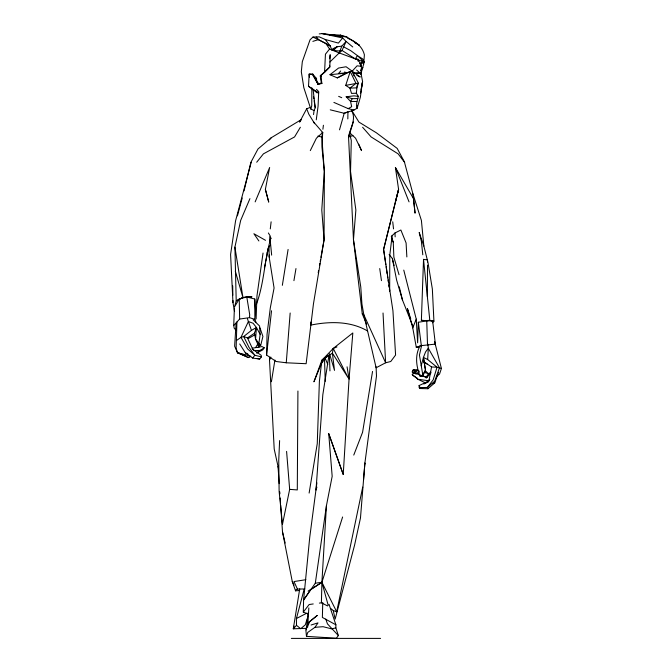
<?xml version="1.0" encoding="UTF-8"?>
<svg xmlns="http://www.w3.org/2000/svg" width="672" height="672" viewBox="0 0 672 672"><rect width="100%" height="100%" fill="white"/><g stroke="black" fill="none" stroke-linecap="round" stroke-linejoin="round"><path stroke-width="1.01" d="M422.797 254.806L421.386 241.349L419.202 232.504L423.856 246.07L427.988 262.592L432.348 288.968L433.927 321.182L429.82 320.418L427.35 296.554L427.51 265.163M427.526 262.021L427.535 259.93L423.528 259.367L421.378 320.376L432.65 320.998L435.473 344.912M297.923 391.028L297.293 489.938L289.657 489.359L286.591 451.391M308.515 624.632L309.187 622.003L317.167 615.51L309.187 622.003L305.861 630.059L306.482 636.35L336.353 638.24L338.36 635.569L335.857 627.858L335.891 624.809L329.028 604.33M347.827 118.919L347.945 111.787L344.207 113.266L330.263 109.83M410.785 319.108L407.392 308.524L412.759 327.886L416.279 347.231L418.622 347.382M247.187 356.916L237.476 352.674L236.124 348.289L236.93 321.888M311.875 87.864L311.741 105.84L310.8 109.024L314.059 110.519L313.547 114.576M327.6 605.942L321.409 602.818L321.905 582.305L326.432 505.655L332.178 476.305L328.709 433.6L343.232 474.499L349.054 379.134L352.825 332.959L333.228 348.449L321.829 360.368L313.925 381.83L322.207 361.502M307.978 613.889L303.29 612.125L303.601 599.995L309.725 537.382L316.89 482.798M322.745 602.532L322.375 617.442L335.891 624.809M432.55 322.762L433.927 321.182L429.82 320.418L418.345 322.266L417.64 342.821L416.254 319.133L403.771 270.11M234.385 308.255L233.73 325.508L234.184 328.121L236.174 330.431M309.532 107.705L306.676 108.78L308.809 114.164L313.58 121.909L322.703 132.527L321.812 137.038L324.341 171.461L324.064 239.803L313.438 303.988L306.13 363.712L286.264 362.788L276.125 361.502L266.591 355.043L267.061 334.244L270.304 307.868L274.075 288.002L269.161 257.04L269.027 246.59M357.336 84.496L356.32 93.223L358.319 96.306C357.529 100.187 355.614 104.219 357.176 108.175L353.993 110.04L344.207 113.266L339.503 129.847M279.611 440.58L278.746 460.295L279.124 491.425L282.475 524.353L289.657 489.359M315.664 77.297L318.024 84.386L321.913 83.454L321.334 82.95L320.275 75.919L324.568 72.433L325.441 54.188L329.574 49.022L325.802 43.386L312.959 37.044L310.036 39.833L302.316 61.664L301.316 71.761L303.862 87.814L310.8 109.024M255.948 322.081L254.848 319.36L249.522 317.654L249.682 314.521L246.792 296.99L242.945 297.503L236.208 300.854L234.486 306.953L239.24 298.948L246.792 296.99L252.008 296.856L242.945 297.503L236.208 300.854L234.914 247.153L240.652 220.45L249.934 198.635M315.58 90.88L317.276 92.912L308.524 86.302L309.154 74.105L312.715 74.012L316.688 79.069M233.73 325.508L239.635 319.049L239.24 298.948M254.848 319.36L254.764 299.015L246.792 296.99M436.414 376.715L439.547 374.052L441.412 368.474L437.027 367.231L427.678 359.545L428.308 348.256L427.896 344.131M307.684 627.127L308.834 607.925M236.107 323.156L234.629 346.189L237.476 352.674L248.296 357.588L250.807 356.286M376.068 366.719L376.488 376.018L364.904 462.966L360.478 517.978L354.572 545.168L335.168 619.088L333.245 610.571L331.204 608.773M247.43 318.704L248.388 321.493L253.084 323.274L256.452 327.491L255.562 339.108L258.518 345.828L260.694 345.442L262.912 336.454L259.972 327.852M286.264 362.788L290.161 313.009M363.552 479.85L364.904 462.966L364.484 464.99M357.428 105.403L357.176 108.175L360.377 97.138L362.376 82.387L361.15 89.477M360.805 91.501L360.452 93.526L362.62 81.774L360.923 72.862L361.519 66.335L357.958 59.052M269.161 257.04L269.363 255.049M308.045 612.931L306.23 629.908M266.591 355.043L271.538 310.758M270.287 228.9L271.118 221.819M428.014 382.385L428.215 380.73L429.803 379.436M392.179 235.418L389.785 255.142L389.668 291.144L389.365 289.111M322.904 129.242L323.408 125.252M329.658 58.708L330.179 54.701L329.826 66.99L324.568 72.433M253.109 319.78L259.585 326.012L260.165 334.421L258.518 345.828L258.283 343.896M316.268 119.818L318.091 106.084L318.704 91.594L316.504 89.351M259.442 346.912L259.652 345.332L257.191 344.921L255.637 347.609M263.046 253.042L256.981 295.756L256.108 318.94L254.764 299.015M342.611 516.986L321.905 582.305L310.523 589.814L303.601 599.995L315.311 583.195L326.432 505.655M329.86 62.026L339.226 52.937L341.804 46.158L346.097 41.446L342.653 37.943L322.064 33.6L319.242 33.911M329.003 355.076L322.82 394.758L316.008 490.039L316.898 487.099M282.341 285.323L288.095 249.438M299.72 588.882L293.303 628.816L306.575 628.312M271.412 381.738L274.915 360.032M372.54 371.44L362.578 432.272L353.766 455.07M309.12 493.072L317.26 443.646L319.385 381.352L321.476 363.443L327.508 355.438M360.578 66.478L361.234 62.563M293.924 280.661L295.974 268.565M336.941 346.928L333.228 348.449L332.396 353.186L334.505 370.381L329.608 354.001M318.209 272.756L318.578 270.698M319.494 265.549L319.855 263.491M320.225 261.433L320.586 259.367M320.956 257.309L324.064 239.803L321.779 210.034L324.341 171.461L321.93 146.698L322.703 132.527L322.199 132.376L322.703 132.527L316.411 138.205L310.288 150.604M237.434 215.846L242.222 198.005M428.921 380.965L431.567 366.979L424.116 361.847L423.444 357.403L425.552 351.952L428.308 348.256L439.488 367.844L434.65 381.209L427.417 387.442L419.269 387.618L419.076 385.577L428.921 380.965L423.898 384.04M265.373 189.378L268.699 201.953L265.373 189.378L269.648 167.479L255.15 201.877M278.46 468.367L274.201 449.022L269.506 359.898L270.06 357.05M269.438 242.256L270.388 237.544L270.858 238.232C264.306 259.745 264.331 283.013 256.402 304.282M264.398 267.968L265.406 263.012M265.81 261.022L268.649 247.128L270.522 245.078M360.704 74.5L363.695 64.092L364.384 54.785C362.309 46.292 355.379 41.152 347.584 38.262M333.245 610.571L336.689 611.772L362.704 487.124M421.663 345.265L419.437 355.076L422.932 375.614L420.151 376.295C416.228 366.685 414.708 355.102 420.118 345.769M360.511 65.335L361.175 62.521M244.045 190.898L250.858 162.355L257.981 148.999L271.27 137.718L301.4 119.557L299.594 122.086L306.676 108.78M362.611 127.26L371.112 136.937L398.126 153.854L404.485 162.229L412.91 193.813L415.061 213.167L413.498 198.635L395.405 167.479L398.588 189.378L383.594 249.438L385.812 264.701M293.966 626.128L293.303 628.816L296.503 625.338L296.411 618.534L304.13 589.302M395.354 201.953L398.588 189.378L383.594 249.438L392.935 310.758L395.581 355.043L390.76 361.502L385.619 362.788L376.118 367.769L363.829 314.756L361.922 303.988L360.772 286.936L353.464 239.803L348.558 137.038C349.818 128.251 356.849 119.297 351.532 110.569M251.21 162.305L235.57 220.819L230.588 254.461L232.966 302.602L234.536 311.556L234.452 309.506M267.044 253.109L268.649 247.128M421.193 365.786L423.444 357.403L427.678 359.545M318.2 84.454L312.539 74.634L312.715 74.012L318.2 84.454L317.822 82.589M320.821 76.684L321.376 74.827L329.826 66.99L329.549 65.285M307.163 618.752L305.323 624.817L300.72 628.723L296.503 625.338M353.338 121.909L348.558 137.038L352.968 135.551M306.482 636.35L307.751 632.419L314.983 627.304L318.007 622.877L311.077 625.01M358.487 83.303L355.984 83.437L350.238 71.518L337.31 77.91L329.986 74.701L338.562 68.04L346.097 66.755L352.178 71.182L358.487 83.303L356.63 87.856L349.919 88.124L345.694 85.403L350.238 71.518L352.178 71.182L357.092 65.831L361.519 66.335M260.694 345.442L255.562 339.108L254.453 333.245L256.452 327.491L260.165 334.421M419.269 387.618L419.748 388.5L427.93 388.727L434.759 382.855L438.564 372.305M416.254 319.133L412.759 327.886M314.059 110.519L315.21 107.747L313.102 89.435M352.758 46.964L346.097 41.446L342.023 50.459L339.226 52.937L329.574 49.022M419.126 372.095L417.312 369.55L415.22 370.322L414.565 371.725L416.035 374.287M413.776 373.355L412.247 371.96L413.515 369.608L419.269 371.112M269.506 359.898L270.95 357.21M299.636 590.478L295.554 590.848L296.218 589.638L297.461 589.084L304.828 588.949M300.35 127.26L294.563 136.937L263.416 153.854L256.712 162.229M421.865 376.211L425.485 370.163L423.444 357.403M339.226 52.937L355.354 58.909L357.386 55.574L350.75 50.677L343.636 46.847M357.874 98.549L352.288 98.683L350.549 101.413L351.683 106.68L348.214 108.629L333.892 102.413M252.126 348.247L262.013 346.567L264.23 347.777L262.819 349.86L257.141 352.842M239.719 343.963L245.305 352.758L252.697 358.084L254.806 355.236L261.433 356.899L261.181 355.312L252.781 349.272L247.456 337.907L243.667 336.521L240.971 337.369L236.519 340.486M257.981 347.508L259.652 345.332M303.29 612.125L309.145 604.523L313.228 603.952M252.697 358.084L259.686 359.024L261.433 356.899M342.653 37.943L338.402 43.092L325.223 39.48L319.259 36.859L312.959 37.044M426.216 378.126L430.979 372.868M340.654 70.988L338.654 73.349L346.088 73.114L350.238 71.518M269.245 140.07L271.27 137.718M360.402 70.627L362.956 67.67M320.275 75.919L321.376 74.827L321.191 78.691L321.913 83.454M324.08 358.168L321.829 360.368L332.396 353.186L348.121 377.681L333.228 348.449M391.247 236.519L394.968 232.966L400.873 230.017L406.09 242.945L406.854 256.939M248.296 357.588L250.135 356.026L237.476 352.674L245.347 355.37M417.43 378.286L412.574 375.354L412.264 374.354L414.112 372.784L427.106 377.521M257.418 352.237L264.23 347.777M251.454 330.38L243.667 336.521L249.119 347.525L254.806 355.236L247.615 348.961L240.971 337.369L248.388 321.493L251.454 330.38L256.452 327.491M247.456 337.907L254.453 333.245M308.104 591.1L321.905 582.305L336.689 611.772M256.704 353.111L258.451 352.01M430.87 372.145L428.551 373.716L425.981 377.429L422.612 375.572M248.22 338.562L254.831 334.832M415.842 371.02L414.565 371.725L415.607 373.38M337.31 77.91L346.088 73.114L344.719 71.879M296.411 618.534L306.583 613.276M416.279 347.231L421.327 345.626L435.313 344.114M332.514 48.964L337.134 46.738L341.804 46.158M432.894 383.687L434.759 382.855M321.334 82.95L318.024 84.386L317.629 82.48M359.596 63.823L364.064 62L362.838 59.035L357.386 55.574L364.064 62L355.354 58.909L342.023 50.459L339.511 51.03L333.379 50.492L337.134 46.738L332.002 50.358L330.271 46.04L325.223 39.48M312.866 41.362L318.427 39.623M420.151 376.295L422.932 375.614L425.485 370.163L424.116 361.847M335.857 627.858L331.699 628.874L323.089 626.707L314.983 627.304M345.694 85.403L355.984 83.437L349.919 88.124L351.523 93.4L356.32 93.223M419.748 388.5L422.596 388.013M305.878 579.709L293.966 581.557L297.461 589.084M239.635 319.049L249.522 317.654M319.36 603.103L321.409 602.818M315.311 583.195L321.905 582.305L328.205 605.38M356.849 101.506L350.549 101.413L346.164 96.768L353.951 95.861L358.319 96.306M329.986 74.701L346.088 73.114M354.69 73.214L360.923 72.862M254.839 350.624L261.064 350.347M354.472 73.273L360.049 73.097L356.63 70.022M291.346 638.4L380.579 638.4M421.378 320.376L423.251 320.384M427.938 320.41L429.82 320.418M431.567 366.979L437.027 367.231L433.188 379.814L427.417 387.442L427.93 388.727M355.354 58.909L357.092 59.002M324.265 34.196L340.334 35.129L346.685 36.851L359.344 45.184L354.816 42.79M329.406 34.994L332.455 35.322M334.488 35.54L346.685 36.851L322.064 33.6M412.264 374.354L417.757 379.21L428.215 380.73M312.539 74.634L309.154 74.105L309.431 77.154M256.855 358.529L259.686 359.024M317.89 136.114L321.812 137.038M348.214 108.629L353.993 110.04M346.164 96.768L352.288 98.683M414.061 372.691L412.247 371.96L412.961 370.138L413.515 369.608L415.12 370.734M343.955 36.691L340.334 35.129L342.14 36.086M338.654 96.356L341.737 97.717M356.849 75.365L360.242 76.994L352.178 71.182L354.018 75.936M417.757 379.21L425.989 383.158M358.73 144.161L361.528 150.604L355.572 138.205L349.448 132.527L351.296 140.616L350.532 171.461L355.866 210.034L353.464 239.803L362.275 313.958L363.829 314.756L385.619 362.788L383.032 313.009M245.305 352.758L247.96 354.161M367.55 330.968C350.482 321.014 329.759 321.275 310.884 325.08L310.884 322.048M423.99 362.3L427.283 364.157M361.645 60.64L364.064 62L363.216 61.412L363.695 64.092L361.973 62.21M265.524 240.316L253.898 233.738L258.88 240.954M325.802 43.386L330.271 46.04L318.847 39.791L316.319 37.069M308.524 86.302L318.746 92.896M422.444 375.64L423.956 376.631M412.574 371.557L415.103 373.271M338.36 635.569L327.432 623.834L325.786 619.08M415.22 370.322L418.95 374.732M389.113 254.554L392.347 258.476L394.078 265.558M252.781 349.272L253.982 350.767M419.076 385.577L419.714 386.602M351.809 110.552L358.94 122.086L376.421 132.821L397.169 148.386L404.67 162.305M268.372 232.966L270.379 236.284M313.58 121.909L314.546 123.69M280.678 505.176L282.5 531.854L292.236 581.347L294.017 585.11M414.112 372.784L414.481 373.598M393.263 242.256L391.507 238.232L391.751 237.544L393.263 242.256L393.868 257.124L399.034 274.73M362.275 313.958L366.593 324.097M325.013 357.84L327.776 364.459M395.405 167.479L409.046 201.877M392.347 258.476L396.648 280.157L402.452 299.947L413.12 326.81M343.232 474.499L328.709 433.6M292.236 581.347L295.554 590.848M412.91 193.813L421.403 220.45L423.856 246.07M235.284 271.102L242.945 297.503L234.914 247.153M434.54 341.384L441.412 368.474M399.244 286.801L402.452 299.947M282.5 531.854L285.155 543.035M357.798 59.338L358.159 61.278M347.071 366.828L349.054 379.134M313.522 96.76L313.832 98.759M314.135 100.758L315.21 107.747M427.51 344.761L426.737 320.662M421.327 345.626L418.345 322.266M386.106 266.734L387.148 273.857M387.442 275.89L387.736 277.922M388.038 279.955L388.332 281.988M388.777 285.046L389.071 287.078M379.73 268.565L381.461 280.661M392.734 221.819L393.523 228.9M423.528 259.367L427.35 296.554M269.842 236.46L271.656 255.142M278.015 466.385L279.199 483.664M279.762 491.837L279.905 493.895M280.182 497.994L280.535 503.126M394.968 232.966L395.153 236.863M329.356 354.035L329.952 370.91M324.5 358.764L325.231 381.31M232.705 285.844L232.856 295.268M232.932 300.51L232.966 302.602M425.662 371.179L425.032 372.616L428.551 373.716L425.662 371.179M270.85 238.241L270.362 237.544L270.85 238.241"/></g></svg>
